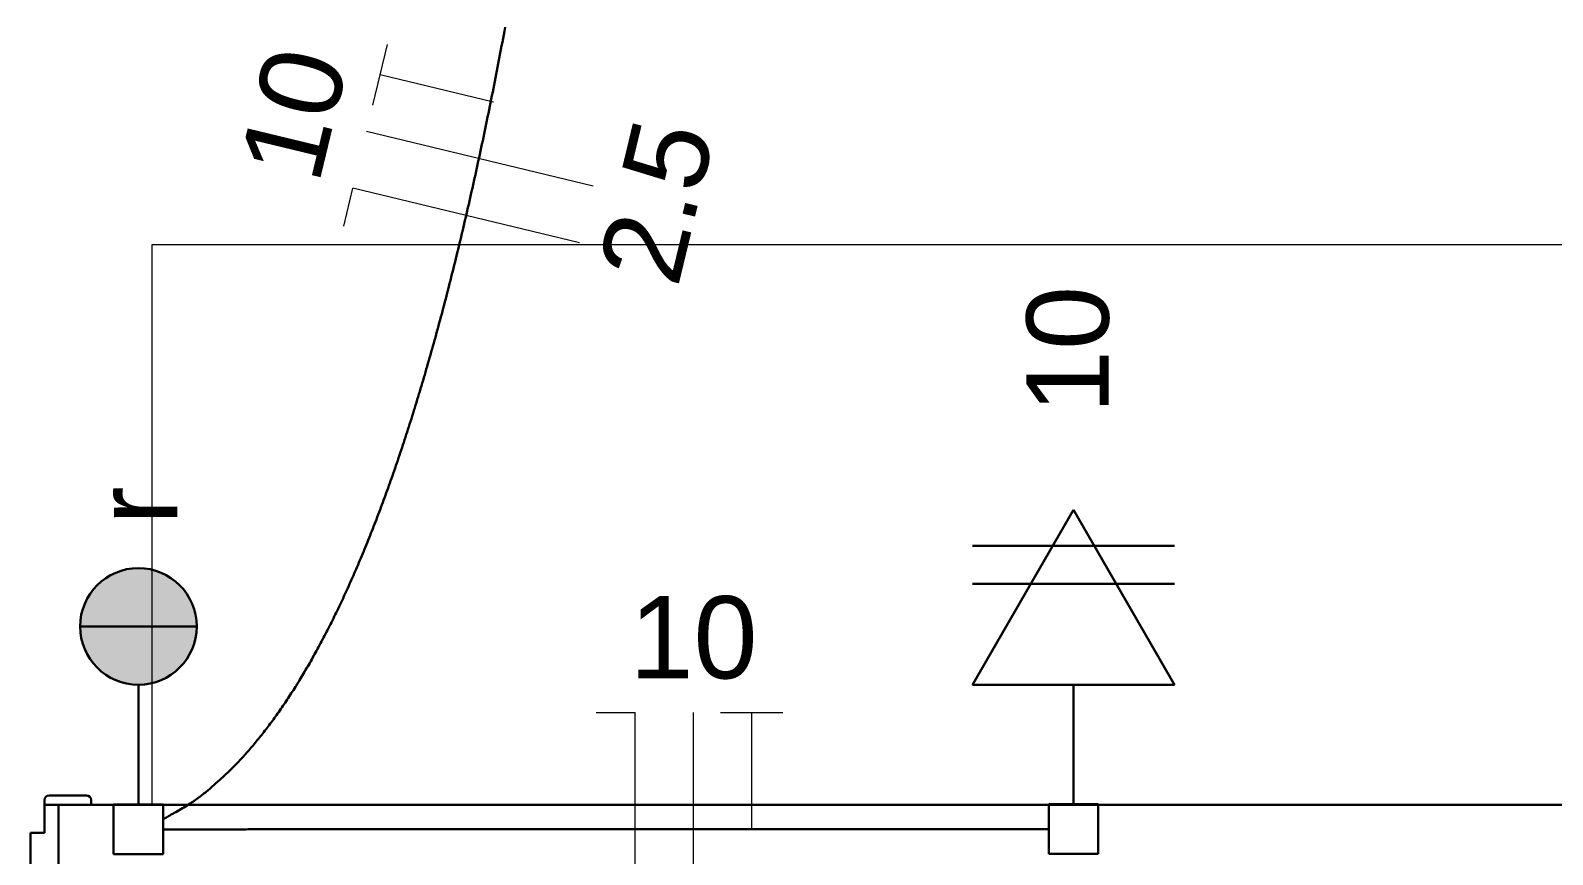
# Model space of a CAD drawing. Header units: millimetres. Extents: x 0 to 55.3, y 20.8 to 61.4.
# Drawn here: x 9.62 to 11.252, y 43.472 to 44.355 of the extents above; entities that cross this region are included whole.
import ezdxf

# ---------------------------------------------------------------- set-up
doc = ezdxf.new("R2010")
doc.units = ezdxf.units.MM
for name, color, linetype, lineweight in [('ARQ_-_ALV_5', 1, 'Continuous', 30), ('ARQ_-_PORTA_2', 2, 'Continuous', 30), ('EL-Condutos', 4, 'Continuous', 30), ('EL-Fios', 2, 'Continuous', 20), ('EL-Textos_fios', 2, 'Continuous', 20), ('EL-Textos_pontos', 2, 'Continuous', 30), ('FINA', 8, 'Continuous', 5), ('P-SIMBOL', 3, 'Continuous', 30)]:
    doc.layers.add(name, color=color, linetype=linetype, lineweight=lineweight)
doc.styles.add('Arial', font='Arial')

msp = doc.modelspace()

# ---------------------------------------------------------------- hatches: boundary and pattern name
at = {"layer": 'P-SIMBOL', "linetype": 'Continuous'}
for points in [[(9.673252, 43.716649), (9.735752, 43.716649), (9.735752, 43.779149), (9.726052, 43.778649), (9.709102, 43.773149), (9.698602, 43.767149), (9.690602, 43.760149), (9.682602, 43.749649), (9.676452, 43.736649), (9.673602, 43.723649), (9.673752, 43.716649)], [(9.798252, 43.716649), (9.735752, 43.716649), (9.735752, 43.779149), (9.745402, 43.778649), (9.762352, 43.773149), (9.772852, 43.767149), (9.780852, 43.760149), (9.788852, 43.749649), (9.795002, 43.736649), (9.797852, 43.723649), (9.797702, 43.716649)], [(9.673252, 43.716649), (9.735752, 43.716649), (9.735752, 43.654149), (9.726052, 43.654649), (9.709102, 43.660149), (9.698602, 43.666149), (9.690602, 43.673149), (9.682602, 43.683649), (9.676452, 43.696649), (9.673602, 43.709649), (9.673752, 43.716649)], [(9.798252, 43.716649), (9.735752, 43.716649), (9.735752, 43.654149), (9.745402, 43.654649), (9.762352, 43.660149), (9.772852, 43.666149), (9.780852, 43.673149), (9.788852, 43.683649), (9.795002, 43.696649), (9.797852, 43.709649), (9.797702, 43.716649)]]:
    msp.add_hatch(color=256, dxfattribs=at).paths.add_polyline_path(points)

# ---------------------------------------------------------------- linework, layer by layer
at = {"layer": 'ARQ_-_ALV_5'}
for p, q in [((11.800002, 43.525499), (9.650002, 43.525499)), ((9.650002, 43.525499), (9.650002, 43.375499))]:
    msp.add_line(p, q, dxfattribs=at)
at = {"layer": 'ARQ_-_PORTA_2'}
for p, q in [((9.635002, 43.525499), (9.635002, 43.530499)), ((9.635002, 43.525499), (9.635002, 43.495499)), ((9.650002, 43.525499), (9.635002, 43.525499)), ((9.640002, 43.535499), (9.680002, 43.535499)), ((9.685002, 43.530499), (9.685002, 43.525499)), ((9.635002, 43.495499), (9.620002, 43.495499)), ((9.620002, 43.495499), (9.620002, 43.375499))]:
    msp.add_line(p, q, dxfattribs=at)
for centre, start, end in [((9.640002, 43.530499), 90, 180), ((9.680002, 43.530499), 0, 90)]:
    msp.add_arc(centre, 0.005, start, end, dxfattribs=at)
at = {"layer": 'EL-Condutos', "linetype": 'Continuous', "flags": 128}
for points in [[(10.128948, 44.358789), (10.128209, 44.354811), (10.127468, 44.350834), (10.126723, 44.346858), (10.125975, 44.342882), (10.125225, 44.338907), (10.124501, 44.33509), (10.123775, 44.331275), (10.123046, 44.32746), (10.122314, 44.323645), (10.121579, 44.319831), (10.120841, 44.316017), (10.120101, 44.312204), (10.119358, 44.308392), (10.118611, 44.30458), (10.117862, 44.300769), (10.11711, 44.296958), (10.116355, 44.293148), (10.115597, 44.289338), (10.114836, 44.285529), (10.114072, 44.281721), (10.113305, 44.277913), (10.112534, 44.274106), (10.111761, 44.2703), (10.110984, 44.266494), (10.110205, 44.262689), (10.109455, 44.259042), (10.108702, 44.255397), (10.107946, 44.251752), (10.107187, 44.248107), (10.106425, 44.244463), (10.10566, 44.24082), (10.104892, 44.237177), (10.104122, 44.233536), (10.103348, 44.229894), (10.10257, 44.226254), (10.10179, 44.222614), (10.101007, 44.218974), (10.100221, 44.215336), (10.099431, 44.211698), (10.098638, 44.20806), (10.097842, 44.204424), (10.097043, 44.200788), (10.096241, 44.197153), (10.095435, 44.193518), (10.094626, 44.189885), (10.093849, 44.18641), (10.093069, 44.182935), (10.092286, 44.179461), (10.091499, 44.175988), (10.09071, 44.172516), (10.089918, 44.169044), (10.089122, 44.165573), (10.088323, 44.162103), (10.087521, 44.158633), (10.086715, 44.155164), (10.085907, 44.151696), (10.085095, 44.148229), (10.08428, 44.144763), (10.083461, 44.141297), (10.082639, 44.137832), (10.081814, 44.134368), (10.080985, 44.130905), (10.080153, 44.127442), (10.079318, 44.123981), (10.078479, 44.12052), (10.077674, 44.117217), (10.076867, 44.113915), (10.076056, 44.110613), (10.075242, 44.107313), (10.074425, 44.104013), (10.073604, 44.100714), (10.072781, 44.097416), (10.071953, 44.094118), (10.071123, 44.090822), (10.070289, 44.087526), (10.069451, 44.084232), (10.06861, 44.080938), (10.067766, 44.077645), (10.066918, 44.074353), (10.066066, 44.071062), (10.065211, 44.067771), (10.064352, 44.064482), (10.06349, 44.061194), (10.062624, 44.057906), (10.061755, 44.05462), (10.060923, 44.05149), (10.060088, 44.048362), (10.059249, 44.045234), (10.058407, 44.042107), (10.057562, 44.038981), (10.056713, 44.035855), (10.05586, 44.032731), (10.055004, 44.029608), (10.054144, 44.026486), (10.053281, 44.023365), (10.052414, 44.020245), (10.051544, 44.017125), (10.05067, 44.014007), (10.049792, 44.01089), (10.04891, 44.007774), (10.048025, 44.004659), (10.047136, 44.001545), (10.046243, 43.998432), (10.045346, 43.995321), (10.044445, 43.99221), (10.043585, 43.989255), (10.042722, 43.9863), (10.041855, 43.983347), (10.040985, 43.980395), (10.040111, 43.977444), (10.039233, 43.974494), (10.038352, 43.971545), (10.037466, 43.968597), (10.036577, 43.96565), (10.035685, 43.962705), (10.034788, 43.95976), (10.033888, 43.956817), (10.032983, 43.953875), (10.032075, 43.950934), (10.031163, 43.947995), (10.030247, 43.945056), (10.029326, 43.942119), (10.028402, 43.939183), (10.027474, 43.936249), (10.026542, 43.933315), (10.025654, 43.930535), (10.024762, 43.927756), (10.023867, 43.924979), (10.022967, 43.922202), (10.022064, 43.919427), (10.021157, 43.916653), (10.020247, 43.913881), (10.019332, 43.911109), (10.018413, 43.908339), (10.01749, 43.905571), (10.016563, 43.902804), (10.015633, 43.900038), (10.014698, 43.897273), (10.013759, 43.89451), (10.012815, 43.891748), (10.011868, 43.888988), (10.010916, 43.886229), (10.00996, 43.883472), (10.009, 43.880716), (10.008035, 43.877961), (10.007119, 43.875358), (10.006198, 43.872755), (10.005274, 43.870154), (10.004346, 43.867555), (10.003413, 43.864957), (10.002477, 43.86236), (10.001536, 43.859765), (10.000591, 43.857171), (9.999643, 43.854579), (9.998689, 43.851989), (9.997732, 43.8494), (9.99677, 43.846812), (9.995804, 43.844227), (9.994834, 43.841642), (9.993859, 43.83906), (9.992879, 43.836479), (9.991896, 43.8339), (9.990907, 43.831323), (9.989915, 43.828747), (9.988917, 43.826173), (9.987972, 43.823747), (9.987023, 43.821322), (9.986069, 43.818898), (9.985111, 43.816477), (9.984149, 43.814057), (9.983183, 43.811638), (9.982212, 43.809222), (9.981237, 43.806807), (9.980257, 43.804394), (9.979273, 43.801983), (9.978285, 43.799574), (9.977292, 43.797166), (9.976294, 43.794761), (9.975292, 43.792357), (9.974285, 43.789955), (9.973273, 43.787555), (9.972257, 43.785158), (9.971236, 43.782762), (9.97021, 43.780368), (9.969179, 43.777977), (9.968205, 43.775728), (9.967226, 43.773481), (9.966242, 43.771236), (9.965255, 43.768993), (9.964263, 43.766752), (9.963266, 43.764513), (9.962264, 43.762276), (9.961258, 43.760042), (9.960248, 43.757809), (9.959233, 43.755578), (9.958213, 43.75335), (9.957188, 43.751124), (9.956158, 43.7489), (9.955124, 43.746678), (9.954084, 43.744458), (9.95304, 43.742241), (9.951991, 43.740027), (9.950936, 43.737814), (9.949877, 43.735604), (9.948812, 43.733397), (9.947808, 43.731327), (9.9468, 43.729259), (9.945786, 43.727193), (9.944768, 43.72513), (9.943746, 43.723069), (9.942718, 43.72101), (9.941686, 43.718954), (9.940649, 43.7169), (9.939607, 43.714849), (9.93856, 43.7128), (9.937508, 43.710754), (9.936451, 43.70871), (9.935389, 43.706669), (9.934322, 43.704631), (9.933249, 43.702595), (9.932172, 43.700563), (9.931089, 43.698532), (9.930001, 43.696505), (9.928907, 43.694481), (9.927808, 43.692459), (9.926773, 43.690568), (9.925734, 43.688679), (9.92469, 43.686793), (9.923641, 43.68491), (9.922587, 43.68303), (9.921527, 43.681152), (9.920463, 43.679277), (9.919394, 43.677405), (9.91832, 43.675537), (9.917241, 43.673671), (9.916156, 43.671808), (9.915066, 43.669948), (9.913972, 43.668092), (9.912871, 43.666238), (9.911766, 43.664388), (9.910655, 43.662541), (9.909539, 43.660698), (9.908417, 43.658858), (9.90729, 43.657021), (9.906157, 43.655188), (9.905093, 43.653477), (9.904024, 43.651769), (9.90295, 43.650065), (9.901871, 43.648363), (9.900786, 43.646665), (9.899697, 43.64497), (9.898602, 43.643278), (9.897502, 43.64159), (9.896396, 43.639905), (9.895285, 43.638224), (9.894168, 43.636546), (9.893046, 43.634872), (9.891917, 43.633201), (9.890783, 43.631534), (9.889643, 43.629871), (9.888497, 43.628211), (9.887345, 43.626555), (9.886187, 43.624903), (9.885023, 43.623255), (9.883852, 43.621611), (9.882752, 43.620077), (9.881647, 43.618548), (9.880536, 43.617022), (9.87942, 43.615499), (9.878299, 43.613981), (9.877172, 43.612467), (9.87604, 43.610956), (9.874903, 43.60945), (9.873761, 43.607949), (9.872614, 43.606451), (9.871462, 43.604959), (9.870306, 43.603471), (9.869144, 43.601988), (9.867978, 43.600509), (9.866806, 43.599036), (9.865631, 43.597568), (9.864451, 43.596106), (9.863266, 43.594649), (9.862077, 43.593197), (9.860883, 43.591751), (9.859763, 43.590404), (9.858639, 43.589062), (9.85751, 43.587724), (9.856377, 43.586392), (9.855238, 43.585064), (9.854093, 43.583741), (9.852942, 43.582422), (9.851785, 43.581107), (9.85062, 43.579797), (9.849449, 43.578491), (9.848269, 43.577189), (9.847082, 43.57589), (9.845886, 43.574596), (9.844681, 43.573305), (9.843467, 43.572018), (9.842243, 43.570735), (9.841009, 43.569455), (9.839764, 43.568178), (9.838509, 43.566905), (9.837242, 43.565634), (9.836044, 43.564446), (9.834837, 43.563261), (9.833622, 43.56208), (9.832401, 43.560904), (9.831174, 43.559734), (9.829942, 43.558569), (9.828708, 43.557411), (9.827471, 43.556261), (9.826234, 43.555118), (9.824997, 43.553985), (9.823762, 43.552861), (9.82253, 43.551747), (9.821302, 43.550645), (9.82008, 43.549553), (9.818863, 43.548474), (9.817655, 43.547408), (9.816455, 43.546356), (9.815265, 43.545317), (9.814087, 43.544294), (9.812921, 43.543287), (9.811833, 43.542351), (9.810753, 43.541429), (9.809677, 43.540516), (9.8086, 43.539613), (9.807519, 43.538716), (9.806429, 43.537824), (9.805326, 43.536935), (9.804206, 43.536046), (9.803065, 43.535157), (9.801898, 43.534264), (9.800702, 43.533366), (9.799471, 43.532461), (9.798203, 43.531547), (9.796893, 43.530622), (9.795536, 43.529685), (9.794128, 43.528732), (9.792666, 43.527762), (9.791145, 43.526774), (9.789561, 43.525765), (9.787909, 43.524733), (9.786275, 43.52373), (9.78459, 43.522712), (9.782869, 43.521685), (9.781127, 43.520658), (9.779379, 43.519637), (9.777638, 43.51863), (9.77592, 43.517644), (9.774238, 43.516686), (9.772608, 43.515763), (9.771043, 43.514883), (9.769558, 43.514052), (9.768169, 43.513278), (9.766888, 43.512569), (9.765731, 43.51193), (9.764713, 43.51137), (9.763847, 43.510896), (9.763148, 43.510514), (9.762631, 43.510233), (9.76231, 43.510059), (9.7622, 43.509999)], [(9.762018, 43.499109), (9.762211, 43.499109), (9.762771, 43.49911), (9.763675, 43.49911), (9.764897, 43.499111), (9.766412, 43.499111), (9.768194, 43.499112), (9.77022, 43.499113), (9.772462, 43.499114), (9.774898, 43.499115), (9.7775, 43.499116), (9.780246, 43.499117), (9.783108, 43.499118), (9.786062, 43.499119), (9.789083, 43.49912), (9.792146, 43.499121), (9.795226, 43.499123), (9.798298, 43.499124), (9.801336, 43.499125), (9.804316, 43.499126), (9.807211, 43.499127), (9.809834, 43.499128), (9.812367, 43.499129), (9.814817, 43.49913), (9.817189, 43.499131), (9.81949, 43.499132), (9.821726, 43.499133), (9.823903, 43.499134), (9.826027, 43.499135), (9.828104, 43.499136), (9.83014, 43.499137), (9.832142, 43.499137), (9.834115, 43.499138), (9.836066, 43.499139), (9.838, 43.49914), (9.839925, 43.49914), (9.841845, 43.499141), (9.843767, 43.499142), (9.845697, 43.499143), (9.847642, 43.499144), (9.849607, 43.499144), (9.851474, 43.499145), (9.853363, 43.499146), (9.855273, 43.499147), (9.857201, 43.499147), (9.859147, 43.499148), (9.861108, 43.499149), (9.863084, 43.49915), (9.865073, 43.49915), (9.867073, 43.499151), (9.869084, 43.499152), (9.871102, 43.499153), (9.873128, 43.499154), (9.875159, 43.499154), (9.877194, 43.499155), (9.879231, 43.499156), (9.88127, 43.499157), (9.883308, 43.499158), (9.885344, 43.499159), (9.887376, 43.499159), (9.889404, 43.49916), (9.891304, 43.499161), (9.893198, 43.499162), (9.895088, 43.499162), (9.896973, 43.499163), (9.898853, 43.499164), (9.90073, 43.499165), (9.902603, 43.499165), (9.904474, 43.499166), (9.906341, 43.499167), (9.908206, 43.499168), (9.910069, 43.499168), (9.91193, 43.499169), (9.91379, 43.49917), (9.915649, 43.499171), (9.917507, 43.499171), (9.919365, 43.499172), (9.921223, 43.499173), (9.923082, 43.499173), (9.924942, 43.499174), (9.926802, 43.499175), (9.928555, 43.499176), (9.930309, 43.499176), (9.932064, 43.499177), (9.933821, 43.499178), (9.935578, 43.499178), (9.937336, 43.499179), (9.939095, 43.49918), (9.940855, 43.499181), (9.942616, 43.499181), (9.944377, 43.499182), (9.946139, 43.499183), (9.947901, 43.499183), (9.949663, 43.499184), (9.951426, 43.499185), (9.953189, 43.499185), (9.954952, 43.499186), (9.956715, 43.499187), (9.958478, 43.499187), (9.96024, 43.499188), (9.962002, 43.499189), (9.963664, 43.49919), (9.965326, 43.49919), (9.966987, 43.499191), (9.968648, 43.499192), (9.970309, 43.499192), (9.971969, 43.499193), (9.973629, 43.499193), (9.97529, 43.499194), (9.976949, 43.499195), (9.978609, 43.499195), (9.980269, 43.499196), (9.981928, 43.499197), (9.983588, 43.499197), (9.985247, 43.499198), (9.986907, 43.499199), (9.988566, 43.499199), (9.990225, 43.4992), (9.991885, 43.499201), (9.993544, 43.499201), (9.995204, 43.499202), (9.996773, 43.499203), (9.998343, 43.499203), (9.999913, 43.499204), (10.001483, 43.499204), (10.003053, 43.499205), (10.004623, 43.499206), (10.006193, 43.499206), (10.007763, 43.499207), (10.009333, 43.499207), (10.010904, 43.499208), (10.012474, 43.499209), (10.014044, 43.499209), (10.015614, 43.49921), (10.017185, 43.499211), (10.018755, 43.499211), (10.020325, 43.499212), (10.021896, 43.499212), (10.023466, 43.499213), (10.025036, 43.499214), (10.026606, 43.499214), (10.028097, 43.499215), (10.029587, 43.499215), (10.031077, 43.499216), (10.032568, 43.499217), (10.034058, 43.499217), (10.035548, 43.499218), (10.037038, 43.499218), (10.038528, 43.499219), (10.040019, 43.499219), (10.041509, 43.49922), (10.042999, 43.499221), (10.044489, 43.499221), (10.045979, 43.499222), (10.047469, 43.499222), (10.04896, 43.499223), (10.05045, 43.499223), (10.05194, 43.499224), (10.05343, 43.499225), (10.05492, 43.499225), (10.05641, 43.499226), (10.05783, 43.499226), (10.059251, 43.499227), (10.060671, 43.499227), (10.062091, 43.499228), (10.063511, 43.499229), (10.064932, 43.499229), (10.066352, 43.49923), (10.067772, 43.49923), (10.069192, 43.499231), (10.070613, 43.499231), (10.072033, 43.499232), (10.073453, 43.499232), (10.074873, 43.499233), (10.076294, 43.499233), (10.077714, 43.499234), (10.079134, 43.499235), (10.080554, 43.499235), (10.081975, 43.499236), (10.083395, 43.499236), (10.084815, 43.499237), (10.086175, 43.499237), (10.087536, 43.499238), (10.088896, 43.499238), (10.090256, 43.499239), (10.091616, 43.499239), (10.092977, 43.49924), (10.094337, 43.49924), (10.095697, 43.499241), (10.097058, 43.499241), (10.098418, 43.499242), (10.099778, 43.499242), (10.101138, 43.499243), (10.102499, 43.499243), (10.103859, 43.499244), (10.105219, 43.499244), (10.10658, 43.499245), (10.10794, 43.499246), (10.1093, 43.499246), (10.11066, 43.499247), (10.112021, 43.499247), (10.113331, 43.499248), (10.114641, 43.499248), (10.115952, 43.499249), (10.117262, 43.499249), (10.118572, 43.49925), (10.119883, 43.49925), (10.121193, 43.499251), (10.122503, 43.499251), (10.123814, 43.499252), (10.125124, 43.499252), (10.126434, 43.499252), (10.127745, 43.499253), (10.129055, 43.499253), (10.130365, 43.499254), (10.131675, 43.499254), (10.132986, 43.499255), (10.134296, 43.499255), (10.135606, 43.499256), (10.136917, 43.499256), (10.138227, 43.499257), (10.139497, 43.499257), (10.140768, 43.499258), (10.142038, 43.499258), (10.143309, 43.499259), (10.144579, 43.499259), (10.145849, 43.49926), (10.14712, 43.49926), (10.14839, 43.499261), (10.14966, 43.499261), (10.150931, 43.499262), (10.152201, 43.499262), (10.153471, 43.499263), (10.154742, 43.499263), (10.156012, 43.499264), (10.157282, 43.499264), (10.158553, 43.499264), (10.159823, 43.499265), (10.161093, 43.499265), (10.162364, 43.499266), (10.163634, 43.499266), (10.164875, 43.499267), (10.166115, 43.499267), (10.167355, 43.499268), (10.168596, 43.499268), (10.169836, 43.499269), (10.171076, 43.499269), (10.172317, 43.49927), (10.173557, 43.49927), (10.174798, 43.49927), (10.176038, 43.499271), (10.177278, 43.499271), (10.178519, 43.499272), (10.179759, 43.499272), (10.180999, 43.499273), (10.18224, 43.499273), (10.18348, 43.499274), (10.184721, 43.499274), (10.185961, 43.499274), (10.187201, 43.499275), (10.188442, 43.499275), (10.189662, 43.499276), (10.190883, 43.499276), (10.192103, 43.499277), (10.193323, 43.499277), (10.194544, 43.499278), (10.195764, 43.499278), (10.196985, 43.499278), (10.198205, 43.499279), (10.199425, 43.499279), (10.200646, 43.49928), (10.201866, 43.49928), (10.203087, 43.499281), (10.204307, 43.499281), (10.205527, 43.499282), (10.206748, 43.499282), (10.207968, 43.499282), (10.209188, 43.499283), (10.210409, 43.499283), (10.211629, 43.499284), (10.21285, 43.499284), (10.21406, 43.499285), (10.215271, 43.499285), (10.216481, 43.499285), (10.217691, 43.499286), (10.218902, 43.499286), (10.220112, 43.499287), (10.221323, 43.499287), (10.222533, 43.499288), (10.223743, 43.499288), (10.224954, 43.499288), (10.226164, 43.499289), (10.227375, 43.499289), (10.228585, 43.49929), (10.229795, 43.49929), (10.231006, 43.499291), (10.232216, 43.499291), (10.233427, 43.499291), (10.234637, 43.499292), (10.235848, 43.499292), (10.237058, 43.499293), (10.238268, 43.499293), (10.239479, 43.499293), (10.240689, 43.499294), (10.2419, 43.499294), (10.24311, 43.499295), (10.24432, 43.499295), (10.245531, 43.499296), (10.246741, 43.499296), (10.247952, 43.499296), (10.249162, 43.499297), (10.250373, 43.499297), (10.251583, 43.499298), (10.252793, 43.499298), (10.254004, 43.499299), (10.255214, 43.499299), (10.256425, 43.499299), (10.257635, 43.4993), (10.258845, 43.4993), (10.260056, 43.499301), (10.261266, 43.499301), (10.262487, 43.499301), (10.263707, 43.499302), (10.264928, 43.499302), (10.266148, 43.499303), (10.267368, 43.499303), (10.268589, 43.499304), (10.269809, 43.499304), (10.27103, 43.499304), (10.27225, 43.499305), (10.273471, 43.499305), (10.274691, 43.499306), (10.275911, 43.499306), (10.277132, 43.499306), (10.278352, 43.499307), (10.279573, 43.499307), (10.280793, 43.499308), (10.282013, 43.499308), (10.283234, 43.499308), (10.284454, 43.499309), (10.285675, 43.499309), (10.286915, 43.49931), (10.288156, 43.49931), (10.289396, 43.499311), (10.290636, 43.499311), (10.291877, 43.499311), (10.293117, 43.499312), (10.294358, 43.499312), (10.295598, 43.499313), (10.296839, 43.499313), (10.298079, 43.499313), (10.299319, 43.499314), (10.30056, 43.499314), (10.3018, 43.499315), (10.303041, 43.499315), (10.304281, 43.499316), (10.305521, 43.499316), (10.306762, 43.499316), (10.308002, 43.499317), (10.309243, 43.499317), (10.310483, 43.499318), (10.311754, 43.499318), (10.313024, 43.499318), (10.314294, 43.499319), (10.315565, 43.499319), (10.316835, 43.49932), (10.318106, 43.49932), (10.319376, 43.499321), (10.320646, 43.499321), (10.321917, 43.499321), (10.323187, 43.499322), (10.324458, 43.499322), (10.325728, 43.499323), (10.326998, 43.499323), (10.328269, 43.499323), (10.329539, 43.499324), (10.33081, 43.499324), (10.33208, 43.499325), (10.33335, 43.499325), (10.334621, 43.499325), (10.335891, 43.499326), (10.337202, 43.499326), (10.338512, 43.499327), (10.339822, 43.499327), (10.341133, 43.499328), (10.342443, 43.499328), (10.343754, 43.499328), (10.345064, 43.499329), (10.346374, 43.499329), (10.347685, 43.49933), (10.348995, 43.49933), (10.350306, 43.499331), (10.351616, 43.499331), (10.352926, 43.499331), (10.354237, 43.499332), (10.355547, 43.499332), (10.356857, 43.499333), (10.358168, 43.499333), (10.359478, 43.499334), (10.360789, 43.499334), (10.362099, 43.499334), (10.363459, 43.499335), (10.36482, 43.499335), (10.36618, 43.499336), (10.367541, 43.499336), (10.368901, 43.499337), (10.370261, 43.499337), (10.371622, 43.499337), (10.372982, 43.499338), (10.374342, 43.499338), (10.375703, 43.499339), (10.377063, 43.499339), (10.378423, 43.49934), (10.379784, 43.49934), (10.381144, 43.49934), (10.382505, 43.499341), (10.383865, 43.499341), (10.385225, 43.499342), (10.386586, 43.499342), (10.387946, 43.499343), (10.389306, 43.499343), (10.390727, 43.499343), (10.392147, 43.499344), (10.393567, 43.499344), (10.394988, 43.499345), (10.396408, 43.499345), (10.397829, 43.499346), (10.399249, 43.499346), (10.400669, 43.499347), (10.40209, 43.499347), (10.40351, 43.499347), (10.40493, 43.499348), (10.406351, 43.499348), (10.407771, 43.499349), (10.409191, 43.499349), (10.410612, 43.49935), (10.412032, 43.49935), (10.413452, 43.499351), (10.414873, 43.499351), (10.416293, 43.499351), (10.417713, 43.499352), (10.419203, 43.499352), (10.420694, 43.499353), (10.422184, 43.499353), (10.423674, 43.499354), (10.425165, 43.499354), (10.426655, 43.499355), (10.428145, 43.499355), (10.429635, 43.499356), (10.431126, 43.499356), (10.432616, 43.499357), (10.434106, 43.499357), (10.435596, 43.499357), (10.437087, 43.499358), (10.438577, 43.499358), (10.440067, 43.499359), (10.441558, 43.499359), (10.443048, 43.49936), (10.444539, 43.49936), (10.446029, 43.499361), (10.447519, 43.499361), (10.44909, 43.499362), (10.45066, 43.499362), (10.452231, 43.499363), (10.453801, 43.499363), (10.455371, 43.499364), (10.456942, 43.499364), (10.458512, 43.499365), (10.460083, 43.499365), (10.461653, 43.499366), (10.463223, 43.499366), (10.464794, 43.499366), (10.466364, 43.499367), (10.467934, 43.499367), (10.469505, 43.499368), (10.471075, 43.499368), (10.472645, 43.499369), (10.474215, 43.499369), (10.475785, 43.49937), (10.477355, 43.49937), (10.478925, 43.499371), (10.480584, 43.499371), (10.482244, 43.499372), (10.483903, 43.499372), (10.485563, 43.499373), (10.487222, 43.499373), (10.488882, 43.499374), (10.490542, 43.499374), (10.492201, 43.499375), (10.493861, 43.499375), (10.495521, 43.499376), (10.497181, 43.499376), (10.498841, 43.499377), (10.500501, 43.499377), (10.502161, 43.499378), (10.503822, 43.499378), (10.505483, 43.499379), (10.507144, 43.499379), (10.508805, 43.49938), (10.510467, 43.49938), (10.512129, 43.499381), (10.513891, 43.499381), (10.515654, 43.499382), (10.517417, 43.499383), (10.51918, 43.499383), (10.520943, 43.499384), (10.522706, 43.499384), (10.524469, 43.499385), (10.526232, 43.499385), (10.527994, 43.499386), (10.529756, 43.499386), (10.531517, 43.499387), (10.533278, 43.499387), (10.535038, 43.499388), (10.536797, 43.499388), (10.538556, 43.499389), (10.540313, 43.499389), (10.54207, 43.49939), (10.543825, 43.499391), (10.545579, 43.499391), (10.547332, 43.499392), (10.549193, 43.499392), (10.551053, 43.499393), (10.552912, 43.499393), (10.55477, 43.499394), (10.556628, 43.499394), (10.558487, 43.499395), (10.560346, 43.499396), (10.562206, 43.499396), (10.564067, 43.499397), (10.56593, 43.499397), (10.567796, 43.499398), (10.569663, 43.499398), (10.571534, 43.499399), (10.573407, 43.499399), (10.575284, 43.4994), (10.577165, 43.499401), (10.57905, 43.499401), (10.58094, 43.499402), (10.582834, 43.499402), (10.584734, 43.499403), (10.586762, 43.499403), (10.588795, 43.499404), (10.590831, 43.499405), (10.592869, 43.499405), (10.594908, 43.499406), (10.596946, 43.499407), (10.598981, 43.499407), (10.601012, 43.499408), (10.603038, 43.499408), (10.605057, 43.499409), (10.607067, 43.49941), (10.609067, 43.49941), (10.611056, 43.499411), (10.613033, 43.499411), (10.614994, 43.499412), (10.61694, 43.499413), (10.618869, 43.499413), (10.620778, 43.499414), (10.622668, 43.499414), (10.624535, 43.499415), (10.6265, 43.499415), (10.628445, 43.499416), (10.630376, 43.499417), (10.632298, 43.499417), (10.634218, 43.499418), (10.636143, 43.499418), (10.638078, 43.499419), (10.640028, 43.499419), (10.642002, 43.49942), (10.644004, 43.499421), (10.64604, 43.499421), (10.648117, 43.499422), (10.650242, 43.499423), (10.652419, 43.499423), (10.654655, 43.499424), (10.656956, 43.499425), (10.659328, 43.499425), (10.661778, 43.499426), (10.664312, 43.499427), (10.666935, 43.499428), (10.669831, 43.499428), (10.672811, 43.499429), (10.675849, 43.49943), (10.678921, 43.499431), (10.682001, 43.499432), (10.685065, 43.499433), (10.688086, 43.499434), (10.691041, 43.499435), (10.693903, 43.499436), (10.696649, 43.499436), (10.699252, 43.499437), (10.701687, 43.499438), (10.70393, 43.499439), (10.705956, 43.499439), (10.707739, 43.49944), (10.709253, 43.49944), (10.710475, 43.499441), (10.711379, 43.499441), (10.71194, 43.499441), (10.712133, 43.499441)]]:
    msp.add_lwpolyline(points, dxfattribs=at)
at = {"layer": 'EL-Fios'}
for p, q in [((9.987252, 44.275349), (10.002902, 44.340199)), ((10.116602, 44.278449), (9.995052, 44.307799)), ((10.223452, 44.188399), (9.980402, 44.246999)), ((9.956002, 44.145749), (9.965752, 44.186249)), ((10.208802, 44.127649), (9.965752, 44.186249)), ((10.226652, 43.624299), (10.268302, 43.624299)), ((10.268302, 43.374299), (10.268302, 43.624299)), ((10.330802, 43.374299), (10.330802, 43.624299)), ((10.360002, 43.624299), (10.426652, 43.624299)), ((10.393302, 43.499299), (10.393302, 43.624299))]:
    msp.add_line(p, q, dxfattribs=at)
at = {"layer": 'FINA'}
for p, q in [((11.800002, 44.125499), (9.750002, 44.125499)), ((9.750002, 44.125499), (9.750002, 43.525499))]:
    msp.add_line(p, q, dxfattribs=at)
at = {"layer": 'P-SIMBOL'}
for p, q in [((10.630152, 43.653999), (10.738402, 43.841499)), ((10.738402, 43.841499), (10.846652, 43.653999)), ((10.846652, 43.803099), (10.630152, 43.803099)), ((10.846652, 43.762449), (10.630152, 43.762449)), ((9.673252, 43.716649), (9.798252, 43.716649)), ((9.735752, 43.654149), (9.735752, 43.525649)), ((10.846652, 43.653999), (10.630152, 43.653999)), ((10.738402, 43.653999), (10.738402, 43.525999)), ((9.709202, 43.525649), (9.762252, 43.525649)), ((9.709202, 43.472599), (9.709202, 43.525649)), ((9.762252, 43.525649), (9.762252, 43.472599)), ((10.711902, 43.525999), (10.764902, 43.525999)), ((10.711902, 43.472949), (10.711902, 43.525999)), ((10.764902, 43.525999), (10.764902, 43.472949)), ((9.762252, 43.472599), (9.709202, 43.472599)), ((10.764902, 43.472949), (10.711902, 43.472949))]:
    msp.add_line(p, q, dxfattribs=at)
msp.add_circle((9.735752, 43.716649), 0.0625, dxfattribs=at)

# ---------------------------------------------------------------- texts
at = {"layer": 'EL-Textos_fios', "char_height": 0.08825, "attachment_point": 8, "rotation": 76.438299, "line_spacing_factor": 0.798, "style": 'Arial'}
for s, insert, width in [('10', (9.946191, 44.255328), 0.2118), ('2.5', (10.335191, 44.161328), 0.3177)]:
    msp.add_mtext(s, dxfattribs=dict(at, insert=insert, width=width))
at = {"layer": 'EL-Textos_fios', "insert": (10.331002, 43.659621), "char_height": 0.08825, "width": 0.2118, "attachment_point": 8, "line_spacing_factor": 0.798, "style": 'Arial'}
msp.add_mtext('10', dxfattribs=at)
at = {"layer": 'EL-Textos_pontos', "char_height": 0.08825, "rotation": 90.00021, "line_spacing_factor": 0.798, "style": 'Arial'}
for s, insert, width, attachment_point in [('10', (10.777379, 44.012999), 0.2118, 8), ('r', (9.777379, 43.825499), 0.1059, 7)]:
    msp.add_mtext(s, dxfattribs=dict(at, insert=insert, width=width, attachment_point=attachment_point))

doc.saveas('drawing.dxf')
